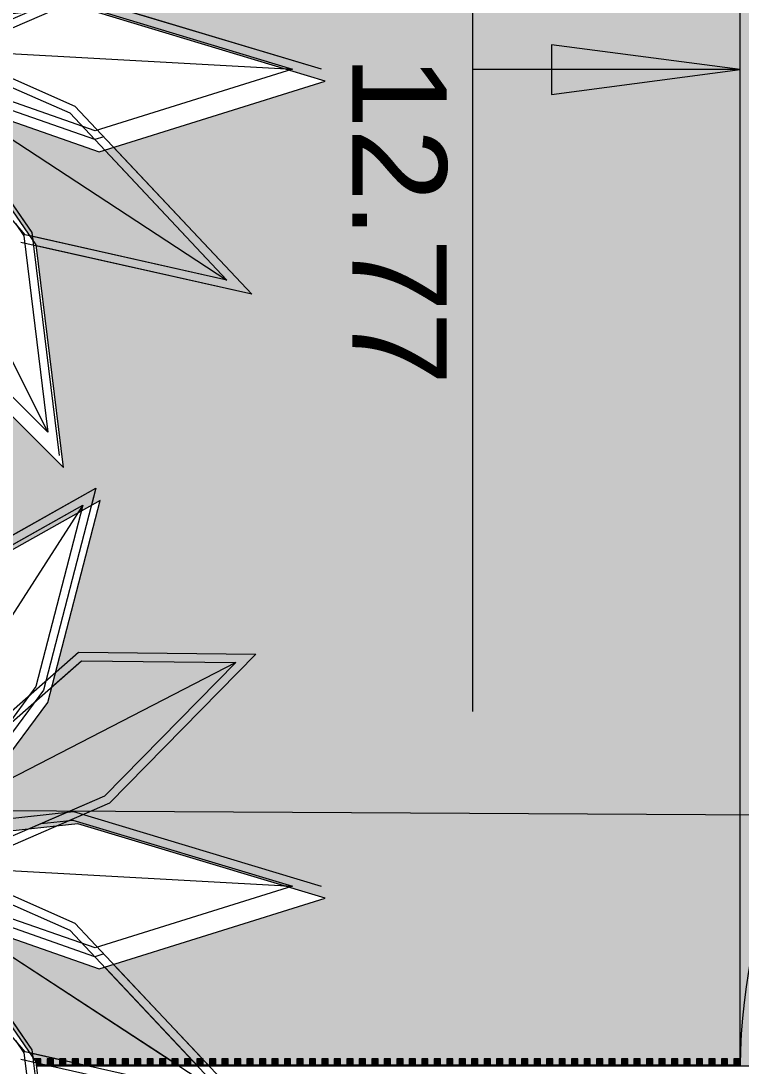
# Model space of a CAD drawing. Header units: metres. Extents: x 3856 to 4207, y -1118 to -691.
# Drawn here: x 3931.44 to 3937.16, y -1013.96 to -1005.65 of the extents above; entities that cross this region are included whole.
import ezdxf

# ---------------------------------------------------------------- set-up
doc = ezdxf.new("R2010")
doc.units = ezdxf.units.M
for name, color, linetype, lineweight in [('Curtain Wall Mullions', 7, 'Continuous', 9), ('Floors', 7, 'Continuous', 9), ('Planting', 7, 'Continuous', 9), ('Spot Elevations', 7, 'Continuous', 9), ('Surface Pattern', 7, 'Continuous', 9), ('Text Notes', 7, 'Continuous', 9), ('Walls', 7, 'Continuous', 9)]:
    doc.layers.add(name, color=color, linetype=linetype, lineweight=lineweight)
doc.layers.add('ROA-E00-URB-A101-MASTER_PLAN cambio estaciomientos_dwg', color=7, linetype='Continuous', lineweight=9, true_color=0x767676)
doc.styles.add('Arial', font='arial.ttf', dxfattribs={"height": 0.75})

# ---------------------------------------------------------------- blocks, each defined once
blk = doc.blocks.new('Palma2 - Palma2-V110-IMPLANTACIÓN - KIT COMERCIAL')
at = {"layer": 'Planting', "color": 250, "true_color": 0x444444}
for p, q in [((0.6961, 2.2809), (1.9243, 2.9729)), ((1.9243, 2.9729), (1.5082, 1.3653)), ((1.8204, 2.8377), (0, 0)), ((0.7511, 2.2353), (1.8204, 2.8377)), ((1.8204, 2.8377), (1.4468, 1.3946)), ((0.4394, 0.485), (1.7864, 1.6671)), ((1.7864, 1.6671), (3.1961, 1.6523)), ((3.0385, 1.5872), (0.0432, 0.0398)), ((0.4226, 0.3815), (1.8113, 1.6001)), ((1.8113, 1.6001), (3.0385, 1.5872)), ((3.0385, 1.5872), (1.9935, 0.5242)), ((3.1961, 1.6523), (2.032, 0.4681)), ((1.4468, 1.3946), (0.5666, 0.205)), ((1.5082, 1.3653), (0.711, 0.2879)), ((1.9935, 0.5242), (0.6363, -0.0659)), ((2.032, 0.4681), (0.8028, -0.0663)), ((0.711, 0.2879), (1.7475, 0.4007)), ((1.4907, 0.3056), (1.7413, 0.3329)), ((1.7413, 0.3329), (3.4886, -0.1932)), ((1.7475, 0.4007), (3.7162, -0.192)), ((0, 0), (3.4886, -0.1932)), ((1.5438, -3.0821), (0, 0)), ((0.0432, 0.0398), (2.9678, -1.8718)), ((0.6363, -0.0659), (1.7176, -0.5425)), ((0.8028, -0.0663), (1.7569, -0.4869)), ((1.9189, -0.6839), (0.4118, -0.1579)), ((3.4886, -0.1932), (1.9189, -0.6839)), ((1.363, -1.5119), (0.3209, -0.3029)), ((0.5832, -0.2885), (1.4167, -1.4944)), ((1.9177, -0.7543), (0.5832, -0.2885)), ((1.7569, -0.4869), (3.1655, -1.9846)), ((1.7176, -0.5425), (2.9678, -1.8718)), ((1.9878, -0.7324), (1.9177, -0.7543)), ((1.2854, -1.4219), (1.3524, -1.5188)), ((1.4167, -1.4944), (1.6337, -3.2661)), ((3.1655, -1.9846), (1.3268, -1.5722)), ((1.3524, -1.5188), (1.5438, -3.0821)), ((2.9678, -1.8718), (1.363, -1.5119)), ((1.5438, -3.0821), (0.2607, -1.801))]:
    blk.add_line(p, q, dxfattribs=at)
at = {"layer": 'Planting'}
for p, q in [((1.9582, 2.876), (0.7299, 2.184)), ((1.5421, 1.2684), (1.9582, 2.876)), ((0.7448, 0.191), (1.5421, 1.2684)), ((1.7814, 0.3038), (0.7448, 0.191)), ((3.7501, -0.2889), (1.7814, 0.3038)), ((1.9516, -0.8511), (3.7501, -0.2889)), ((1.4505, -1.5913), (0.6171, -0.3854)), ((0.6171, -0.3854), (1.9516, -0.8511)), ((1.6675, -3.3629), (1.4505, -1.5913)), ((0.2332, -1.931), (1.6675, -3.3629))]:
    blk.add_line(p, q, dxfattribs=at)
blk = doc.blocks.new('ROA-E00-URB-A101-MASTER_PLAN cambio estaciomientos_dwg_Montante rectangular - AR_Cuadrado_WPC_0_05 m_-4048460-Master Plan - Etapa 1-7987134-IMPLANTACIÓN - KIT COMERCIAL')
at = {"layer": 'Curtain Wall Mullions', "true_color": 0x666666}
blk.add_hatch(color=251, dxfattribs=at).paths.add_polyline_path([(-0.05, -0.025), (0, -0.025), (-0.0001, 0.025), (-0.05, 0.025)])
at = {"layer": 'Curtain Wall Mullions', "flags": 128}
blk.add_lwpolyline([(0, 0.025), (-0.05, 0.025), (-0.05, -0.025), (0, -0.025)], close=True, dxfattribs=at)
blk = doc.blocks.new('ROA-E00-URB-A101-MASTER_PLAN cambio estaciomientos_dwg_Montante rectangular - AR_Cuadrado_WPC_0_05 m_-4048456-Master Plan - Etapa 1-7987135-IMPLANTACIÓN - KIT COMERCIAL')
at = {"layer": 'Curtain Wall Mullions', "true_color": 0x666666}
blk.add_hatch(color=251, dxfattribs=at).paths.add_polyline_path([(-0.025, 0.025), (0.025, 0.025), (0.025, -0.025), (-0.025, -0.025)])
at = {"layer": 'Curtain Wall Mullions', "flags": 128}
blk.add_lwpolyline([(-0.025, 0.025), (0.025, 0.025), (0.025, -0.025), (-0.025, -0.025)], close=True, dxfattribs=at)
blk = doc.blocks.new('ROA-E00-URB-A101-MASTER_PLAN cambio estaciomientos_dwg_Montante rectangular - AR_Cuadrado_WPC_0_05 m_-4048456-Master Plan - Etapa 1-V610-IMPLANTACIÓN - KIT COMERCIAL')
at = {"layer": 'Curtain Wall Mullions', "true_color": 0x666666}
blk.add_hatch(color=251, dxfattribs=at).paths.add_polyline_path([(0.0092, -0.025), (-0.025, -0.025), (-0.025, 0.025), (0.025, 0.0192), (0.0124, 0.0009)])
at = {"layer": 'Curtain Wall Mullions'}
blk.add_line((-0.025, 0.025), (0.025, 0.025), dxfattribs=at)
at = {"layer": 'Curtain Wall Mullions', "flags": 128}
blk.add_lwpolyline([(0.0092, -0.025), (-0.025, -0.025), (-0.025, 0.025)], dxfattribs=at)
blk = doc.blocks.new('ROA-E00-URB-A101-MASTER_PLAN cambio estaciomientos_dwg_ROA-E06-ARQ-R23_rvt-1-Master Plan - Etapa 1-7987151-IMPLANTACIÓN - KIT COMERCIAL')
at = {"layer": 'Floors'}
blk.add_line((1013.959, 3937.1566), (1013.959, 3931.561), dxfattribs=at)
at = {"layer": 'Walls', "flags": 128}
for points in [[(1013.9546, 3937.1068), (1013.9546, 3937.0574)], [(1013.9546, 3937.0074), (1013.9546, 3936.9581)], [(1013.9546, 3936.9081), (1013.9546, 3936.8588)], [(1013.9546, 3936.8088), (1013.9546, 3936.7595)], [(1013.9546, 3936.7095), (1013.9546, 3936.6601)], [(1013.9546, 3936.6101), (1013.9546, 3936.5608)], [(1013.9546, 3936.5108), (1013.9546, 3936.4615)], [(1013.9546, 3936.4115), (1013.9546, 3936.3622)], [(1013.9546, 3936.3122), (1013.9546, 3936.2629)], [(1013.9546, 3936.2129), (1013.9546, 3936.1635)], [(1013.9546, 3936.1135), (1013.9546, 3936.0642)], [(1013.9546, 3936.0142), (1013.9546, 3935.9649)], [(1013.9546, 3935.9149), (1013.9546, 3935.8656)], [(1013.9546, 3935.8156), (1013.9546, 3935.7662)], [(1013.9546, 3935.7162), (1013.9546, 3935.6669)], [(1013.9546, 3935.6169), (1013.9546, 3935.5676)], [(1013.9546, 3935.5176), (1013.9546, 3935.4683)], [(1013.9546, 3935.4183), (1013.9546, 3935.3689)], [(1013.9546, 3935.3189), (1013.9546, 3935.2696)], [(1013.9546, 3935.2196), (1013.9546, 3935.1703)], [(1013.9546, 3935.1203), (1013.9546, 3935.071)], [(1013.9546, 3935.021), (1013.9546, 3934.9717)], [(1013.9546, 3934.9217), (1013.9546, 3934.8723)], [(1013.9546, 3934.8223), (1013.9546, 3934.773)], [(1013.9546, 3934.723), (1013.9546, 3934.6737)], [(1013.9546, 3934.6237), (1013.9546, 3934.5744)], [(1013.9546, 3934.5244), (1013.9546, 3934.475)], [(1013.9546, 3934.425), (1013.9546, 3934.3757)], [(1013.9546, 3934.3257), (1013.9546, 3934.2764)], [(1013.9546, 3934.2264), (1013.9546, 3934.1771)], [(1013.9546, 3934.1271), (1013.9546, 3934.0778)], [(1013.9546, 3934.0278), (1013.9546, 3933.9784)], [(1013.9546, 3933.9284), (1013.9546, 3933.8791)], [(1013.9546, 3933.8291), (1013.9546, 3933.7798)], [(1013.9546, 3933.7298), (1013.9546, 3933.6805)], [(1013.9546, 3933.6305), (1013.9546, 3933.5811)], [(1013.9546, 3933.5311), (1013.9546, 3933.4818)], [(1013.9546, 3933.4318), (1013.9546, 3933.3825)], [(1013.9546, 3933.3325), (1013.9546, 3933.2832)], [(1013.9546, 3933.2332), (1013.9546, 3933.1838)], [(1013.9546, 3933.1338), (1013.9546, 3933.0845)], [(1013.9546, 3933.0345), (1013.9546, 3932.9852)], [(1013.9546, 3932.9352), (1013.9546, 3932.8859)], [(1013.9546, 3932.8359), (1013.9546, 3932.7866)], [(1013.9546, 3932.7366), (1013.9546, 3932.6872)], [(1013.9546, 3932.6372), (1013.9546, 3932.5879)], [(1013.9546, 3932.5379), (1013.9546, 3932.4886)], [(1013.9546, 3932.4386), (1013.9546, 3932.3893)], [(1013.9546, 3932.3393), (1013.9546, 3932.2899)], [(1013.9546, 3932.2399), (1013.9546, 3932.1906)], [(1013.9546, 3932.1406), (1013.9546, 3932.0913)], [(1013.9546, 3932.0413), (1013.9546, 3931.992)], [(1013.9546, 3931.942), (1013.9546, 3931.8926)], [(1013.9546, 3931.8426), (1013.9546, 3931.7933)], [(1013.9546, 3931.7433), (1013.9546, 3931.694)], [(1013.9546, 3931.644), (1013.9546, 3931.5947)]]:
    blk.add_lwpolyline(points, close=True, dxfattribs=at)
at = {"rotation": 89.99999999999773}
blk.add_blockref('ROA-E00-URB-A101-MASTER_PLAN cambio estaciomientos_dwg_Montante rectangular - AR_Cuadrado_WPC_0_05 m_-4048460-Master Plan - Etapa 1-7987134-IMPLANTACIÓN - KIT COMERCIAL', (1013.9296, 3937.1568), dxfattribs=at)
at = {"extrusion": (0, 0, -1), "rotation": 270.0000000000023}
for name, p in [('ROA-E00-URB-A101-MASTER_PLAN cambio estaciomientos_dwg_Montante rectangular - AR_Cuadrado_WPC_0_05 m_-4048456-Master Plan - Etapa 1-7987135-IMPLANTACIÓN - KIT COMERCIAL', (-1013.9296, 3937.0324)), ('ROA-E00-URB-A101-MASTER_PLAN cambio estaciomientos_dwg_Montante rectangular - AR_Cuadrado_WPC_0_05 m_-4048456-Master Plan - Etapa 1-7987135-IMPLANTACIÓN - KIT COMERCIAL', (-1013.9296, 3936.9331)), ('ROA-E00-URB-A101-MASTER_PLAN cambio estaciomientos_dwg_Montante rectangular - AR_Cuadrado_WPC_0_05 m_-4048456-Master Plan - Etapa 1-7987135-IMPLANTACIÓN - KIT COMERCIAL', (-1013.9296, 3936.8338)), ('ROA-E00-URB-A101-MASTER_PLAN cambio estaciomientos_dwg_Montante rectangular - AR_Cuadrado_WPC_0_05 m_-4048456-Master Plan - Etapa 1-7987135-IMPLANTACIÓN - KIT COMERCIAL', (-1013.9296, 3936.7345)), ('ROA-E00-URB-A101-MASTER_PLAN cambio estaciomientos_dwg_Montante rectangular - AR_Cuadrado_WPC_0_05 m_-4048456-Master Plan - Etapa 1-7987135-IMPLANTACIÓN - KIT COMERCIAL', (-1013.9296, 3936.6351)), ('ROA-E00-URB-A101-MASTER_PLAN cambio estaciomientos_dwg_Montante rectangular - AR_Cuadrado_WPC_0_05 m_-4048456-Master Plan - Etapa 1-7987135-IMPLANTACIÓN - KIT COMERCIAL', (-1013.9296, 3936.5358)), ('ROA-E00-URB-A101-MASTER_PLAN cambio estaciomientos_dwg_Montante rectangular - AR_Cuadrado_WPC_0_05 m_-4048456-Master Plan - Etapa 1-7987135-IMPLANTACIÓN - KIT COMERCIAL', (-1013.9296, 3936.4365)), ('ROA-E00-URB-A101-MASTER_PLAN cambio estaciomientos_dwg_Montante rectangular - AR_Cuadrado_WPC_0_05 m_-4048456-Master Plan - Etapa 1-7987135-IMPLANTACIÓN - KIT COMERCIAL', (-1013.9296, 3936.3372)), ('ROA-E00-URB-A101-MASTER_PLAN cambio estaciomientos_dwg_Montante rectangular - AR_Cuadrado_WPC_0_05 m_-4048456-Master Plan - Etapa 1-7987135-IMPLANTACIÓN - KIT COMERCIAL', (-1013.9296, 3936.2379)), ('ROA-E00-URB-A101-MASTER_PLAN cambio estaciomientos_dwg_Montante rectangular - AR_Cuadrado_WPC_0_05 m_-4048456-Master Plan - Etapa 1-7987135-IMPLANTACIÓN - KIT COMERCIAL', (-1013.9296, 3936.1385)), ('ROA-E00-URB-A101-MASTER_PLAN cambio estaciomientos_dwg_Montante rectangular - AR_Cuadrado_WPC_0_05 m_-4048456-Master Plan - Etapa 1-7987135-IMPLANTACIÓN - KIT COMERCIAL', (-1013.9296, 3936.0392)), ('ROA-E00-URB-A101-MASTER_PLAN cambio estaciomientos_dwg_Montante rectangular - AR_Cuadrado_WPC_0_05 m_-4048456-Master Plan - Etapa 1-7987135-IMPLANTACIÓN - KIT COMERCIAL', (-1013.9296, 3935.9399)), ('ROA-E00-URB-A101-MASTER_PLAN cambio estaciomientos_dwg_Montante rectangular - AR_Cuadrado_WPC_0_05 m_-4048456-Master Plan - Etapa 1-7987135-IMPLANTACIÓN - KIT COMERCIAL', (-1013.9296, 3935.8406)), ('ROA-E00-URB-A101-MASTER_PLAN cambio estaciomientos_dwg_Montante rectangular - AR_Cuadrado_WPC_0_05 m_-4048456-Master Plan - Etapa 1-7987135-IMPLANTACIÓN - KIT COMERCIAL', (-1013.9296, 3935.7412)), ('ROA-E00-URB-A101-MASTER_PLAN cambio estaciomientos_dwg_Montante rectangular - AR_Cuadrado_WPC_0_05 m_-4048456-Master Plan - Etapa 1-7987135-IMPLANTACIÓN - KIT COMERCIAL', (-1013.9296, 3935.6419)), ('ROA-E00-URB-A101-MASTER_PLAN cambio estaciomientos_dwg_Montante rectangular - AR_Cuadrado_WPC_0_05 m_-4048456-Master Plan - Etapa 1-7987135-IMPLANTACIÓN - KIT COMERCIAL', (-1013.9296, 3935.5426)), ('ROA-E00-URB-A101-MASTER_PLAN cambio estaciomientos_dwg_Montante rectangular - AR_Cuadrado_WPC_0_05 m_-4048456-Master Plan - Etapa 1-7987135-IMPLANTACIÓN - KIT COMERCIAL', (-1013.9296, 3935.4433)), ('ROA-E00-URB-A101-MASTER_PLAN cambio estaciomientos_dwg_Montante rectangular - AR_Cuadrado_WPC_0_05 m_-4048456-Master Plan - Etapa 1-7987135-IMPLANTACIÓN - KIT COMERCIAL', (-1013.9296, 3935.3439)), ('ROA-E00-URB-A101-MASTER_PLAN cambio estaciomientos_dwg_Montante rectangular - AR_Cuadrado_WPC_0_05 m_-4048456-Master Plan - Etapa 1-7987135-IMPLANTACIÓN - KIT COMERCIAL', (-1013.9296, 3935.2446)), ('ROA-E00-URB-A101-MASTER_PLAN cambio estaciomientos_dwg_Montante rectangular - AR_Cuadrado_WPC_0_05 m_-4048456-Master Plan - Etapa 1-7987135-IMPLANTACIÓN - KIT COMERCIAL', (-1013.9296, 3935.1453)), ('ROA-E00-URB-A101-MASTER_PLAN cambio estaciomientos_dwg_Montante rectangular - AR_Cuadrado_WPC_0_05 m_-4048456-Master Plan - Etapa 1-7987135-IMPLANTACIÓN - KIT COMERCIAL', (-1013.9296, 3935.046)), ('ROA-E00-URB-A101-MASTER_PLAN cambio estaciomientos_dwg_Montante rectangular - AR_Cuadrado_WPC_0_05 m_-4048456-Master Plan - Etapa 1-7987135-IMPLANTACIÓN - KIT COMERCIAL', (-1013.9296, 3934.9467)), ('ROA-E00-URB-A101-MASTER_PLAN cambio estaciomientos_dwg_Montante rectangular - AR_Cuadrado_WPC_0_05 m_-4048456-Master Plan - Etapa 1-7987135-IMPLANTACIÓN - KIT COMERCIAL', (-1013.9296, 3934.8473)), ('ROA-E00-URB-A101-MASTER_PLAN cambio estaciomientos_dwg_Montante rectangular - AR_Cuadrado_WPC_0_05 m_-4048456-Master Plan - Etapa 1-7987135-IMPLANTACIÓN - KIT COMERCIAL', (-1013.9296, 3934.748)), ('ROA-E00-URB-A101-MASTER_PLAN cambio estaciomientos_dwg_Montante rectangular - AR_Cuadrado_WPC_0_05 m_-4048456-Master Plan - Etapa 1-7987135-IMPLANTACIÓN - KIT COMERCIAL', (-1013.9296, 3934.6487)), ('ROA-E00-URB-A101-MASTER_PLAN cambio estaciomientos_dwg_Montante rectangular - AR_Cuadrado_WPC_0_05 m_-4048456-Master Plan - Etapa 1-7987135-IMPLANTACIÓN - KIT COMERCIAL', (-1013.9296, 3934.5494)), ('ROA-E00-URB-A101-MASTER_PLAN cambio estaciomientos_dwg_Montante rectangular - AR_Cuadrado_WPC_0_05 m_-4048456-Master Plan - Etapa 1-7987135-IMPLANTACIÓN - KIT COMERCIAL', (-1013.9296, 3934.45)), ('ROA-E00-URB-A101-MASTER_PLAN cambio estaciomientos_dwg_Montante rectangular - AR_Cuadrado_WPC_0_05 m_-4048456-Master Plan - Etapa 1-7987135-IMPLANTACIÓN - KIT COMERCIAL', (-1013.9296, 3934.3507)), ('ROA-E00-URB-A101-MASTER_PLAN cambio estaciomientos_dwg_Montante rectangular - AR_Cuadrado_WPC_0_05 m_-4048456-Master Plan - Etapa 1-7987135-IMPLANTACIÓN - KIT COMERCIAL', (-1013.9296, 3934.2514)), ('ROA-E00-URB-A101-MASTER_PLAN cambio estaciomientos_dwg_Montante rectangular - AR_Cuadrado_WPC_0_05 m_-4048456-Master Plan - Etapa 1-7987135-IMPLANTACIÓN - KIT COMERCIAL', (-1013.9296, 3934.1521)), ('ROA-E00-URB-A101-MASTER_PLAN cambio estaciomientos_dwg_Montante rectangular - AR_Cuadrado_WPC_0_05 m_-4048456-Master Plan - Etapa 1-7987135-IMPLANTACIÓN - KIT COMERCIAL', (-1013.9296, 3934.0528)), ('ROA-E00-URB-A101-MASTER_PLAN cambio estaciomientos_dwg_Montante rectangular - AR_Cuadrado_WPC_0_05 m_-4048456-Master Plan - Etapa 1-7987135-IMPLANTACIÓN - KIT COMERCIAL', (-1013.9296, 3933.9534)), ('ROA-E00-URB-A101-MASTER_PLAN cambio estaciomientos_dwg_Montante rectangular - AR_Cuadrado_WPC_0_05 m_-4048456-Master Plan - Etapa 1-7987135-IMPLANTACIÓN - KIT COMERCIAL', (-1013.9296, 3933.8541)), ('ROA-E00-URB-A101-MASTER_PLAN cambio estaciomientos_dwg_Montante rectangular - AR_Cuadrado_WPC_0_05 m_-4048456-Master Plan - Etapa 1-7987135-IMPLANTACIÓN - KIT COMERCIAL', (-1013.9296, 3933.7548)), ('ROA-E00-URB-A101-MASTER_PLAN cambio estaciomientos_dwg_Montante rectangular - AR_Cuadrado_WPC_0_05 m_-4048456-Master Plan - Etapa 1-7987135-IMPLANTACIÓN - KIT COMERCIAL', (-1013.9296, 3933.6555)), ('ROA-E00-URB-A101-MASTER_PLAN cambio estaciomientos_dwg_Montante rectangular - AR_Cuadrado_WPC_0_05 m_-4048456-Master Plan - Etapa 1-7987135-IMPLANTACIÓN - KIT COMERCIAL', (-1013.9296, 3933.5561)), ('ROA-E00-URB-A101-MASTER_PLAN cambio estaciomientos_dwg_Montante rectangular - AR_Cuadrado_WPC_0_05 m_-4048456-Master Plan - Etapa 1-7987135-IMPLANTACIÓN - KIT COMERCIAL', (-1013.9296, 3933.4568)), ('ROA-E00-URB-A101-MASTER_PLAN cambio estaciomientos_dwg_Montante rectangular - AR_Cuadrado_WPC_0_05 m_-4048456-Master Plan - Etapa 1-7987135-IMPLANTACIÓN - KIT COMERCIAL', (-1013.9296, 3933.3575)), ('ROA-E00-URB-A101-MASTER_PLAN cambio estaciomientos_dwg_Montante rectangular - AR_Cuadrado_WPC_0_05 m_-4048456-Master Plan - Etapa 1-7987135-IMPLANTACIÓN - KIT COMERCIAL', (-1013.9296, 3933.2582)), ('ROA-E00-URB-A101-MASTER_PLAN cambio estaciomientos_dwg_Montante rectangular - AR_Cuadrado_WPC_0_05 m_-4048456-Master Plan - Etapa 1-7987135-IMPLANTACIÓN - KIT COMERCIAL', (-1013.9296, 3933.1588)), ('ROA-E00-URB-A101-MASTER_PLAN cambio estaciomientos_dwg_Montante rectangular - AR_Cuadrado_WPC_0_05 m_-4048456-Master Plan - Etapa 1-7987135-IMPLANTACIÓN - KIT COMERCIAL', (-1013.9296, 3933.0595)), ('ROA-E00-URB-A101-MASTER_PLAN cambio estaciomientos_dwg_Montante rectangular - AR_Cuadrado_WPC_0_05 m_-4048456-Master Plan - Etapa 1-7987135-IMPLANTACIÓN - KIT COMERCIAL', (-1013.9296, 3932.9602)), ('ROA-E00-URB-A101-MASTER_PLAN cambio estaciomientos_dwg_Montante rectangular - AR_Cuadrado_WPC_0_05 m_-4048456-Master Plan - Etapa 1-7987135-IMPLANTACIÓN - KIT COMERCIAL', (-1013.9296, 3932.8609)), ('ROA-E00-URB-A101-MASTER_PLAN cambio estaciomientos_dwg_Montante rectangular - AR_Cuadrado_WPC_0_05 m_-4048456-Master Plan - Etapa 1-7987135-IMPLANTACIÓN - KIT COMERCIAL', (-1013.9296, 3932.7616)), ('ROA-E00-URB-A101-MASTER_PLAN cambio estaciomientos_dwg_Montante rectangular - AR_Cuadrado_WPC_0_05 m_-4048456-Master Plan - Etapa 1-7987135-IMPLANTACIÓN - KIT COMERCIAL', (-1013.9296, 3932.6622)), ('ROA-E00-URB-A101-MASTER_PLAN cambio estaciomientos_dwg_Montante rectangular - AR_Cuadrado_WPC_0_05 m_-4048456-Master Plan - Etapa 1-7987135-IMPLANTACIÓN - KIT COMERCIAL', (-1013.9296, 3932.5629)), ('ROA-E00-URB-A101-MASTER_PLAN cambio estaciomientos_dwg_Montante rectangular - AR_Cuadrado_WPC_0_05 m_-4048456-Master Plan - Etapa 1-7987135-IMPLANTACIÓN - KIT COMERCIAL', (-1013.9296, 3932.4636)), ('ROA-E00-URB-A101-MASTER_PLAN cambio estaciomientos_dwg_Montante rectangular - AR_Cuadrado_WPC_0_05 m_-4048456-Master Plan - Etapa 1-7987135-IMPLANTACIÓN - KIT COMERCIAL', (-1013.9296, 3932.3643)), ('ROA-E00-URB-A101-MASTER_PLAN cambio estaciomientos_dwg_Montante rectangular - AR_Cuadrado_WPC_0_05 m_-4048456-Master Plan - Etapa 1-7987135-IMPLANTACIÓN - KIT COMERCIAL', (-1013.9296, 3932.2649)), ('ROA-E00-URB-A101-MASTER_PLAN cambio estaciomientos_dwg_Montante rectangular - AR_Cuadrado_WPC_0_05 m_-4048456-Master Plan - Etapa 1-7987135-IMPLANTACIÓN - KIT COMERCIAL', (-1013.9296, 3932.1656)), ('ROA-E00-URB-A101-MASTER_PLAN cambio estaciomientos_dwg_Montante rectangular - AR_Cuadrado_WPC_0_05 m_-4048456-Master Plan - Etapa 1-7987135-IMPLANTACIÓN - KIT COMERCIAL', (-1013.9296, 3932.0663)), ('ROA-E00-URB-A101-MASTER_PLAN cambio estaciomientos_dwg_Montante rectangular - AR_Cuadrado_WPC_0_05 m_-4048456-Master Plan - Etapa 1-7987135-IMPLANTACIÓN - KIT COMERCIAL', (-1013.9296, 3931.967)), ('ROA-E00-URB-A101-MASTER_PLAN cambio estaciomientos_dwg_Montante rectangular - AR_Cuadrado_WPC_0_05 m_-4048456-Master Plan - Etapa 1-7987135-IMPLANTACIÓN - KIT COMERCIAL', (-1013.9296, 3931.8676)), ('ROA-E00-URB-A101-MASTER_PLAN cambio estaciomientos_dwg_Montante rectangular - AR_Cuadrado_WPC_0_05 m_-4048456-Master Plan - Etapa 1-7987135-IMPLANTACIÓN - KIT COMERCIAL', (-1013.9296, 3931.7683)), ('ROA-E00-URB-A101-MASTER_PLAN cambio estaciomientos_dwg_Montante rectangular - AR_Cuadrado_WPC_0_05 m_-4048456-Master Plan - Etapa 1-7987135-IMPLANTACIÓN - KIT COMERCIAL', (-1013.9296, 3931.669)), ('ROA-E00-URB-A101-MASTER_PLAN cambio estaciomientos_dwg_Montante rectangular - AR_Cuadrado_WPC_0_05 m_-4048456-Master Plan - Etapa 1-V610-IMPLANTACIÓN - KIT COMERCIAL', (-1013.9296, 3931.5697))]:
    blk.add_blockref(name, p, dxfattribs=at)
blk = doc.blocks.new('ROA-E00-URB-A101-MASTER_PLAN cambio estaciomientos_dwg_Palma2 - Palma2-V87-Master Plan - Etapa 1-7987262-IMPLANTACIÓN - KIT COMERCIAL')
at = {"layer": 'Planting'}
for p, q in [((1.8204, 2.8377), (1.7809, 2.7761)), ((3.0385, 1.5872), (0.9979, 0.533)), ((3.4196, -0.1894), (3.4886, -0.1932)), ((0.7814, -0.4427), (2.5305, -1.586)), ((2.0659, -0.8154), (2.773, -1.5672)), ((0.1467, -1.5805), (0.0046, -0.8959)), ((1.9951, -0.8376), (2.7377, -1.6272)), ((-0.021, -1.0427), (-0.0157, -0.953)), ((1.6366, -1.5733), (1.4017, -1.5206)), ((2.7791, -1.5737), (2.8294, -1.6272)), ((0.1564, -1.6272), (0.1543, -1.6172)), ((1.5719, -1.6272), (1.4879, -1.6084)), ((1.7359, -1.5955), (1.6866, -1.5845)), ((1.877, -1.6272), (1.7859, -1.6068)), ((2.5783, -1.6172), (2.5935, -1.6272)), ((2.7465, -1.7272), (2.9678, -1.8718)), ((0.3951, -2.0926), (-0.021, -3.0721)), ((0.446, -2.1435), (-0.021, -3.2428))]:
    blk.add_line(p, q, dxfattribs=at)
at = {"layer": 'Planting', "flags": 128}
for points in [[(0.3659, 3.0955), (0.6498, 1.9678), (0.6432, 1.9283)], [(0.1987, 0.8143), (0.6961, 2.2809), (1.9243, 2.9729), (1.8892, 2.8372)], [(0.3573, 2.8564), (0.5816, 1.965), (0.5109, 1.5383)], [(0.7346, 2.1867), (0.7511, 2.2353), (1.8204, 2.8377), (1.8084, 2.7917)], [(1.6038, 1.5069), (1.7864, 1.6671), (3.1961, 1.6523), (2.032, 0.4681), (1.6117, 0.2854)], [(1.5741, 1.392), (1.8113, 1.6001), (3.0385, 1.5872), (1.9935, 0.5242), (1.3883, 0.2611)], [(0.8258, 0.3004), (1.7475, 0.4007), (3.7162, -0.192)], [(1.4907, 0.3056), (1.7413, 0.3329), (3.4886, -0.1932), (3.461, -0.2019)], [(0.6607, -0.4006), (1.4167, -1.4944), (1.4238, -1.5526)], [(0.2167, -1.8515), (0.1994, -1.8342), (0.1772, -1.7272)], [(2.9234, -1.7272), (3.1655, -1.9846), (2.0178, -1.7272)], [(2.8318, -1.7272), (2.9678, -1.8718), (2.3229, -1.7272)]]:
    blk.add_lwpolyline(points, dxfattribs=at)
blk = doc.blocks.new('ROA-E00-URB-A101-MASTER_PLAN cambio estaciomientos_dwg_Palma2 - Palma2-V70-Master Plan - Etapa 1-V624-IMPLANTACIÓN - KIT COMERCIAL')
at = {"layer": 'Planting'}
for p, q in [((1.8204, 2.8377), (1.7809, 2.7761)), ((1.6038, 1.5069), (1.7864, 1.6671)), ((3.0385, 1.5872), (0.9979, 0.533)), ((1.5741, 1.392), (1.8113, 1.6001)), ((3.4196, -0.1894), (3.4886, -0.1932)), ((0.7814, -0.4427), (2.9678, -1.8718)), ((0.446, -2.1435), (0.4085, -2.2318))]:
    blk.add_line(p, q, dxfattribs=at)
at = {"layer": 'Planting', "flags": 128}
for points in [[(0.5576, 1.8726), (0.6961, 2.2809), (1.9243, 2.9729), (1.8892, 2.8372)], [(0.7346, 2.1867), (0.7511, 2.2353), (1.8204, 2.8377), (1.8084, 2.7917)], [(0.5722, 2.2758), (0.6498, 1.9678), (0.6432, 1.9283)], [(0.5636, 2.0368), (0.5816, 1.965), (0.5551, 1.8052)], [(1.7864, 1.6671), (3.1961, 1.6523), (2.032, 0.4681), (1.6117, 0.2854)], [(1.8113, 1.6001), (3.0385, 1.5872), (1.9935, 0.5242), (1.3883, 0.2611)], [(0.8258, 0.3004), (1.7475, 0.4007), (3.7162, -0.192)], [(1.4907, 0.3056), (1.7413, 0.3329), (3.4886, -0.1932), (3.461, -0.2019)], [(0.6607, -0.4006), (1.4167, -1.4944), (1.4238, -1.5526)], [(2.0659, -0.8154), (3.1655, -1.9846), (1.4516, -1.6002)], [(1.9951, -0.8376), (2.9678, -1.8718), (1.4017, -1.5206)]]:
    blk.add_lwpolyline(points, dxfattribs=at)
blk = doc.blocks.new('ROA-E00-URB-A101-MASTER_PLAN cambio estaciomientos_dwg_Spot Elevations - SIMBOLO DE ELEVACIÓN N_E-1762722-Master Plan - Etapa 1-7987534-IMPLANTACIÓN - KIT COMERCIAL')
at = {"layer": 'Spot Elevations', "flags": 128}
blk.add_lwpolyline([(0.010661, 0), (-0.009572, 0), (-0.012422, 0)], dxfattribs=at)
blk = doc.blocks.new('ROA-E00-URB-A101-MASTER_PLAN cambio estaciomientos_dwg-7942325-IMPLANTACIÓN - KIT COMERCIAL')
at = {"layer": 'Spot Elevations'}
blk.add_hatch(color=256, dxfattribs=at).paths.add_polyline_path([(1006.0341, 3937.1568), (1005.8366, 3935.6568), (1006.2315, 3935.6568)])
at = {"layer": 'Floors'}
blk.add_line((1013.9046, 3937.1568), (1001.9736, 3937.1568), dxfattribs=at)
blk.add_open_spline([(1013.8345, 3937.1599), (1013.8726, 3937.1584), (1013.9108, 3937.1574), (1013.949, 3937.1568)], degree=3, dxfattribs=at)
at = {"layer": 'Spot Elevations', "flags": 128}
blk.add_lwpolyline([(1006.0341, 3937.1568), (1005.8366, 3935.6568), (1006.2315, 3935.6568), (1006.0341, 3937.1568), (1006.0341, 3935.0316), (1005.8098, 3935.0316)], dxfattribs=at)
blk.add_blockref('ROA-E00-URB-A101-MASTER_PLAN cambio estaciomientos_dwg_ROA-E06-ARQ-R23_rvt-1-Master Plan - Etapa 1-7987151-IMPLANTACIÓN - KIT COMERCIAL', (0, 0))
at = {"extrusion": (0, 0, -1), "xscale": 499.9999999999995, "yscale": 499.9999999999995, "zscale": 499.9999999999995, "rotation": 180}
blk.add_blockref('ROA-E00-URB-A101-MASTER_PLAN cambio estaciomientos_dwg_Spot Elevations - SIMBOLO DE ELEVACIÓN N_E-1762722-Master Plan - Etapa 1-7987534-IMPLANTACIÓN - KIT COMERCIAL', (-1005.8098, 3935.0316), dxfattribs=at)
at = {"rotation": 90.00000000000045}
for name, p in [('ROA-E00-URB-A101-MASTER_PLAN cambio estaciomientos_dwg_Palma2 - Palma2-V70-Master Plan - Etapa 1-V624-IMPLANTACIÓN - KIT COMERCIAL', (1005.8374, 3930.1068)), ('ROA-E00-URB-A101-MASTER_PLAN cambio estaciomientos_dwg_Palma2 - Palma2-V87-Master Plan - Etapa 1-7987262-IMPLANTACIÓN - KIT COMERCIAL', (1012.3374, 3930.1068))]:
    blk.add_blockref(name, p, dxfattribs=at)
at = {"layer": 'Spot Elevations', "insert": (1003.5921, 3934.823), "char_height": 0.75, "width": 5.89788, "attachment_point": 1, "line_spacing_factor": 0.941778, "style": 'Arial'}
blk.add_mtext('N.A. 12.77', dxfattribs=at)

msp = doc.modelspace()

# ---------------------------------------------------------------- hatches: boundary and pattern name
at = {"layer": 'Surface Pattern', "lineweight": 5, "true_color": 0xeeeeee}
h = msp.add_hatch(color=7, dxfattribs=at)
h.paths.add_polyline_path([(3931.2622, -973.2759), (3931.2815, -973.2186), (3931.2653, -972.8788), (3931.3947, -972.8194), (3931.4038, -972.9645), (3931.3616, -973.09), (3931.3276, -973.274), (3931.2653, -973.2758)])
h.paths.add_polyline_path([(3933.1325, -974.2474), (3933.1176, -974.2317), (3932.7726, -974.3524), (3932.598, -974.1987), (3932.5713, -974.0087), (3932.3835, -973.828), (3932.007, -973.713), (3931.9871, -973.5713), (3932.1701, -973.5784), (3932.389, -973.6835), (3932.4737, -973.5993), (3932.7269, -973.6842), (3932.7398, -973.9474), (3932.9806, -974.01), (3933.179, -973.9821), (3933.3535, -974.0063), (3933.3297, -974.0436), (3933.1566, -974.1759), (3933.1378, -974.2317)])
h.paths.add_polyline_path([(3931.2622, -982.5593), (3931.2815, -982.502), (3931.2653, -982.1623), (3931.3947, -982.1028), (3931.4038, -982.248), (3931.3616, -982.3734), (3931.3276, -982.5574), (3931.2653, -982.5592)])
h.paths.add_polyline_path([(3933.1325, -983.5308), (3933.1176, -983.5151), (3932.7726, -983.6359), (3932.598, -983.4822), (3932.5713, -983.2922), (3932.3853, -983.112), (3932.007, -982.9965), (3931.9871, -982.8547), (3932.1561, -982.8551), (3932.389, -982.9669), (3932.4737, -982.8827), (3932.7269, -982.9676), (3932.7398, -983.2309), (3932.9661, -983.2955), (3933.179, -983.2655), (3933.3535, -983.2898), (3933.3384, -983.3211), (3933.1624, -983.4422), (3933.1378, -983.5151)])
h.paths.add_polyline_path([(3931.2622, -991.5471), (3931.2815, -991.4899), (3931.2653, -991.1501), (3931.3947, -991.0906), (3931.4038, -991.2358), (3931.3616, -991.3612), (3931.3276, -991.5452), (3931.2653, -991.547)])
h.paths.add_polyline_path([(3933.1325, -992.5186), (3933.1176, -992.5029), (3932.7726, -992.6237), (3932.598, -992.47), (3932.5713, -992.28), (3932.3835, -992.0993), (3932.007, -991.9843), (3931.9871, -991.8425), (3932.1561, -991.8429), (3932.389, -991.9547), (3932.4737, -991.8705), (3932.7269, -991.9554), (3932.7398, -992.2187), (3932.9806, -992.2812), (3933.179, -992.2533), (3933.3535, -992.2776), (3933.3297, -992.3148), (3933.1566, -992.4471), (3933.1378, -992.5029)])
h.paths.add_polyline_path([(3935.9456, -1013.959), (3937.1568, -1013.9552), (3937.1568, -1001.9736), (3936.7057, -1002.0004), (3935.5163, -1001.2433), (3936.7133, -1000.6684), (3937.1568, -1000.7496), (3937.1568, -967.4273), (3931.5939, -967.4273), (3931.7743, -968.9003), (3931.1568, -968.2838), (3931.1568, -969.47), (3931.1726, -969.493), (3931.2503, -969.5303), (3931.4869, -969.497), (3931.7028, -969.6595), (3931.4833, -969.8868), (3931.1726, -969.841), (3931.1568, -969.8394), (3931.1568, -973.2789), (3931.2622, -973.2759), (3931.2279, -973.4057), (3931.2053, -973.528), (3931.1568, -973.5327), (3931.1568, -974.6021), (3931.1742, -974.6068), (3931.1804, -974.8228), (3931.1568, -974.8419), (3931.1568, -975.2882), (3931.1891, -975.3999), (3931.4158, -975.2958), (3931.6761, -975.2592), (3931.765, -975.1983), (3932.0129, -975.0869), (3932.1701, -974.997), (3932.1561, -974.8518), (3932.2619, -974.7913), (3932.3899, -974.7913), (3932.5089, -974.6602), (3932.6688, -974.6061), (3932.9125, -974.4765), (3933.0972, -974.3524), (3933.1325, -974.2474), (3933.2592, -974.3804), (3933.3297, -974.5392), (3933.2313, -974.6976), (3933.1566, -974.8527), (3932.9806, -974.9738), (3932.9125, -975.1761), (3932.6688, -975.3309), (3932.4658, -975.4317), (3932.3271, -975.4753), (3932.2017, -975.6134), (3932.0678, -975.6134), (3931.9684, -975.6703), (3931.9883, -975.812), (3931.765, -975.9398), (3931.5823, -976.0137), (3931.4943, -976.0742), (3931.234, -976.1108), (3931.1568, -976.1463), (3931.1568, -978.7535), (3931.1726, -978.7765), (3931.2503, -978.8138), (3931.4869, -978.7805), (3931.7028, -978.9429), (3931.4833, -979.1702), (3931.1726, -979.1245), (3931.1568, -979.1228), (3931.1568, -982.5624), (3931.2622, -982.5593), (3931.2291, -982.6826), (3931.2053, -982.8115), (3931.1568, -982.8161), (3931.1568, -983.8856), (3931.1742, -983.8903), (3931.1804, -984.1063), (3931.1568, -984.1254), (3931.1568, -984.5717), (3931.1891, -984.6834), (3931.4158, -984.5792), (3931.6761, -984.5426), (3931.765, -984.4817), (3931.9684, -984.3958), (3932.1701, -984.2804), (3932.1502, -984.1387), (3932.2619, -984.0748), (3932.3899, -984.0748), (3932.5089, -983.9437), (3932.6688, -983.8895), (3932.9125, -983.76), (3933.0972, -983.6359), (3933.1325, -983.5308), (3933.2592, -983.6639), (3933.3297, -983.8227), (3933.2313, -983.9811), (3933.1566, -984.1361), (3932.9806, -984.2573), (3932.9125, -984.4596), (3932.6688, -984.6143), (3932.4658, -984.7152), (3932.3271, -984.7587), (3932.2017, -984.8968), (3932.0678, -984.8968), (3931.9684, -984.9537), (3931.9883, -985.0955), (3931.765, -985.2233), (3931.5823, -985.2971), (3931.4943, -985.3577), (3931.234, -985.3943), (3931.1568, -985.4298), (3931.1568, -987.7413), (3931.1726, -987.7643), (3931.2503, -987.8016), (3931.4869, -987.7683), (3931.7028, -987.9307), (3931.4833, -988.158), (3931.1726, -988.1123), (3931.1568, -988.1106), (3931.1568, -991.5502), (3931.2622, -991.5471), (3931.2291, -991.6704), (3931.2053, -991.7993), (3931.1568, -991.8039), (3931.1568, -992.8734), (3931.1742, -992.8781), (3931.1804, -993.0941), (3931.1568, -993.1132), (3931.1626, -993.5796), (3931.1891, -993.6712), (3931.4158, -993.567), (3931.6761, -993.5304), (3931.765, -993.4695), (3931.9468, -993.396), (3932.1701, -993.2682), (3932.1561, -993.1231), (3932.2619, -993.0626), (3932.3899, -993.0626), (3932.5089, -992.9315), (3932.6688, -992.8774), (3932.9125, -992.7478), (3933.0972, -992.6237), (3933.1325, -992.5186), (3933.2592, -992.6517), (3933.3297, -992.8105), (3933.2313, -992.9689), (3933.1566, -993.1239), (3932.9806, -993.2451), (3932.9125, -993.4474), (3932.6688, -993.6021), (3932.4658, -993.703), (3932.3271, -993.7465), (3932.2017, -993.8846), (3932.0678, -993.8846), (3931.9684, -993.9415), (3931.9883, -994.0833), (3931.765, -994.2111), (3931.5823, -994.2849), (3931.4943, -994.3455), (3931.234, -994.3821), (3931.1568, -994.4176), (3931.1568, -997.1857), (3932.265, -996.5613), (3931.8489, -998.1689), (3931.1568, -999.1042), (3931.1568, -999.2349), (3932.0882, -999.1335), (3934.0569, -999.7263), (3932.2584, -1000.2885), (3931.1568, -999.904), (3931.1568, -1000.1597), (3931.7573, -1001.0286), (3931.9743, -1002.8003), (3931.1568, -1001.9841), (3931.1568, -1003.473), (3932.065, -1002.9613), (3931.6489, -1004.5689), (3931.1568, -1005.2339), (3931.1568, -1005.6131), (3931.8882, -1005.5335), (3933.8569, -1006.1263), (3932.0584, -1006.6885), (3931.1568, -1006.3738), (3931.1568, -1006.8491), (3931.5573, -1007.4286), (3931.7743, -1009.2003), (3931.1568, -1008.5838), (3931.1568, -1009.973), (3932.065, -1009.4613), (3931.6489, -1011.0689), (3931.1568, -1011.7339), (3931.1568, -1012.1131), (3931.8882, -1012.0335), (3933.8569, -1012.6263), (3932.0584, -1013.1885), (3931.1568, -1012.8738), (3931.1568, -1013.3491), (3931.5573, -1013.9286), (3931.561, -1013.959), (3933.2787, -1013.959)])
h.paths.add_polyline_path([(3939.5768, -997.8273), (3939.5768, -991.4073), (3937.2368, -991.4073), (3937.2368, -997.8273), (3938.6125, -997.8273)])
h.paths.add_polyline_path([(3939.4568, -992.3873), (3938.7168, -992.3873), (3938.7168, -992.2673), (3939.4568, -992.2673), (3939.4568, -992.3491)])
h.paths.add_polyline_path([(3938.0968, -992.3873), (3937.3568, -992.3873), (3937.3568, -992.2673), (3938.0968, -992.2673), (3938.0968, -992.3491)])
h.paths.add_polyline_path([(3939.5768, -991.3273), (3939.5768, -984.9073), (3937.2368, -984.9073), (3937.2368, -991.3273), (3938.6125, -991.3273)])
h.paths.add_polyline_path([(3939.4568, -985.8873), (3938.7168, -985.8873), (3938.7168, -985.7673), (3939.4568, -985.7673), (3939.4568, -985.8491)])
h.paths.add_polyline_path([(3937.3606, -985.8873), (3937.3568, -985.8873), (3937.3568, -985.7673), (3938.0968, -985.7673), (3938.0968, -985.8873)])
h.paths.add_polyline_path([(3938.0968, -980.3473), (3939.5768, -980.3473), (3939.5768, -973.9273), (3937.2368, -973.9273), (3937.2368, -980.3473), (3937.3568, -980.3473)])
h.paths.add_polyline_path([(3938.0968, -979.4873), (3937.3568, -979.4873), (3937.3606, -979.3673), (3938.0968, -979.3673), (3938.0968, -979.4499)])
h.paths.add_polyline_path([(3938.7168, -979.4873), (3938.7168, -979.3673), (3939.4568, -979.3673), (3939.4568, -979.4873)])
h.paths.add_polyline_path([(3937.2368, -973.8473), (3939.5768, -973.8473), (3939.5768, -967.4273), (3937.2368, -967.4273), (3937.2368, -972.9873)])
h.paths.add_polyline_path([(3938.0968, -972.9873), (3937.3568, -972.9873), (3937.3568, -972.8673), (3938.0968, -972.8673), (3938.0968, -972.9499)])
h.paths.add_polyline_path([(3939.4568, -972.9873), (3938.7168, -972.9873), (3938.7168, -972.8673), (3939.4568, -972.8673), (3939.4568, -972.9499)])
h = msp.add_hatch(color=7, dxfattribs=at)
h.paths.add_polyline_path([(3937.1568, -1013.949), (3937.1665, -1013.7053), (3937.1962, -1013.4045), (3937.2394, -1013.1263), (3937.2925, -1012.8739), (3937.357, -1012.6298), (3937.4329, -1012.3914), (3937.5547, -1012.0723), (3937.6189, -1011.93), (3937.7286, -1011.7074), (3937.8491, -1011.4907), (3937.98, -1011.2804), (3938.1211, -1011.077), (3938.2721, -1010.8809), (3938.4325, -1010.6925), (3938.6125, -1010.5016), (3938.7803, -1010.3408), (3938.9667, -1010.1783), (3939.1609, -1010.0253), (3939.3625, -1009.8821), (3939.5708, -1009.749), (3939.7855, -1009.6264), (3940.0059, -1009.5145), (3940.2316, -1009.4137), (3940.462, -1009.3242), (3940.6965, -1009.2461), (3940.9346, -1009.1798), (3941.1757, -1009.1253), (3941.4191, -1009.0828), (3941.4567, -1009.0765), (3941.4567, -1008.8273), (3940.2567, -1008.8273), (3940.2567, -1008.5473), (3941.4567, -1008.5473), (3941.4567, -1008.2473), (3940.2567, -1008.2473), (3940.2567, -1007.9673), (3941.4567, -1007.9673), (3941.4567, -1007.6673), (3940.2567, -1007.6673), (3940.2567, -1007.3873), (3941.4567, -1007.3873), (3941.4567, -1007.0873), (3940.2567, -1007.0873), (3940.2567, -1006.8073), (3941.4567, -1006.8073), (3941.4567, -1006.5073), (3940.2567, -1006.5073), (3940.2567, -1006.2273), (3941.4567, -1006.2273), (3941.4567, -1005.9273), (3940.2567, -1005.9273), (3940.2567, -1005.6473), (3941.4567, -1005.6473), (3941.4567, -1005.3473), (3940.2567, -1005.3473), (3940.2567, -1005.0673), (3941.4567, -1005.0673), (3941.4567, -1004.7673), (3940.2567, -1004.7673), (3940.2567, -1004.4873), (3940.4502, -1004.4766), (3939.24, -1003.2684), (3939.0156, -1002.2214), (3938.7612, -1002.9361), (3938.0627, -1003.9961), (3937.171, -1004.0461), (3937.3986, -1003.2508), (3937.6643, -1002.5676), (3938.3544, -1001.8277), (3937.547, -1001.9504), (3937.1568, -1001.9736), (3937.1568, -1013.7535)])
h.paths.add_polyline_path([(3940.7422, -1004.4873), (3941.4567, -1004.4873), (3941.4567, -1004.1873), (3940.6115, -1004.1873), (3940.6482, -1004.4873), (3940.7415, -1004.4873)])
h.paths.add_polyline_path([(3940.7031, -1003.9073), (3941.4567, -1003.9073), (3941.4567, -1003.6073), (3940.5404, -1003.6073), (3940.5772, -1003.9073), (3940.6743, -1003.9073)])
h.paths.add_polyline_path([(3940.9772, -1003.3273), (3941.4567, -1003.3273), (3941.4567, -1002.9971), (3941.1329, -1002.938), (3940.8769, -1002.8766), (3940.6334, -1002.8047), (3940.3967, -1002.7218), (3940.2851, -1002.6794), (3940.4573, -1002.9286), (3940.51, -1003.3273), (3940.9771, -1003.3273)])
h.paths.add_polyline_path([(3938.0707, -1000.9171), (3937.9055, -1000.6684), (3937.8186, -1000.5201), (3937.7021, -1000.3042), (3937.631, -1000.1587), (3937.5612, -1000.006), (3937.4705, -999.779), (3937.3658, -999.4613), (3937.3228, -999.3133), (3937.246, -998.9684), (3937.2211, -998.8354), (3937.1878, -998.5933), (3937.1663, -998.3499), (3937.1568, -998.3499), (3937.1665, -1000.7514), (3938.0326, -1000.9101)])
at = {"layer": 'Surface Pattern', "true_color": 0xcdcdcd}
msp.add_hatch(color=254, dxfattribs=at).paths.add_polyline_path([(3937.1566, -1013.959), (3938.3568, -1013.959), (3938.3703, -1013.7089), (3938.4001, -1013.4596), (3938.4463, -1013.2117), (3938.5089, -1012.9659), (3938.5882, -1012.7227), (3938.6125, -1012.6572), (3938.6846, -1012.482), (3938.7787, -1012.2858), (3938.8839, -1012.0954), (3938.9998, -1011.9113), (3939.1261, -1011.7341), (3939.2623, -1011.5645), (3939.408, -1011.4029), (3939.5627, -1011.2499), (3939.7259, -1011.106), (3939.8971, -1010.9717), (3940.0757, -1010.8475), (3940.2611, -1010.7336), (3940.4527, -1010.6305), (3940.6523, -1010.5377), (3940.852, -1010.4581), (3941.1365, -1010.3682), (3941.3827, -1010.3085), (3941.6309, -1010.2652), (3941.8804, -1010.2382), (3941.9131, -1010.2351), (3942.1305, -1010.2273), (3942.1305, -1009.0274), (3941.6965, -1009.0497), (3941.4814, -1009.0746), (3941.2684, -1009.1084), (3941.0584, -1009.1507), (3940.852, -1009.2013), (3940.4527, -1009.3274), (3940.2611, -1009.4019), (3940.1831, -1009.4331), (3939.8971, -1009.5681), (3939.5627, -1009.7537), (3939.408, -1009.8522), (3939.3086, -1009.9174), (3939.1065, -1010.065), (3938.9121, -1010.2226), (3938.6125, -1010.502), (3938.548, -1010.566), (3938.3793, -1010.7509), (3938.22, -1010.944), (3938.0707, -1011.1448), (3937.9315, -1011.3529), (3937.803, -1011.5677), (3937.6854, -1011.7886), (3937.5555, -1012.0723), (3937.484, -1012.2467), (3937.4007, -1012.4828), (3937.3294, -1012.7227), (3937.2701, -1012.9659), (3937.2231, -1013.2117), (3937.1885, -1013.4596), (3937.1646, -1013.7535)])

# ---------------------------------------------------------------- linework, layer by layer
at = {"layer": 'Floors'}
for p, q in [((3937.1568, -1013.9546), (3937.1568, -1001.9736)), ((3931.561, -1013.959), (3937.1566, -1013.959)), ((3937.1566, -1013.959), (3938.3568, -1013.959))]:
    msp.add_line(p, q, dxfattribs=at)
for start, end in [(90.29332, 179.21705), (177.08261, 179.10188)]:
    msp.add_arc((3942.1561, -1014.0273), 5, start, end, dxfattribs=at)
at = {"layer": 'Text Notes'}
msp.add_line((4004.6654, -1012.3418), (3879.47, -1011.6409), dxfattribs=at)

# ---------------------------------------------------------------- block references
at = {"layer": 'Planting', "color": 46, "true_color": 0x7f5f00}
for p in [(3930.1068, -1005.8374), (3930.1068, -1012.3374)]:
    msp.add_blockref('Palma2 - Palma2-V110-IMPLANTACIÓN - KIT COMERCIAL', p, dxfattribs=at)
at = {"layer": 'ROA-E00-URB-A101-MASTER_PLAN cambio estaciomientos_dwg', "color": 7, "rotation": 269.9999999999999}
msp.add_blockref('ROA-E00-URB-A101-MASTER_PLAN cambio estaciomientos_dwg-7942325-IMPLANTACIÓN - KIT COMERCIAL', (0, 0), dxfattribs=at)

doc.saveas('drawing.dxf')
